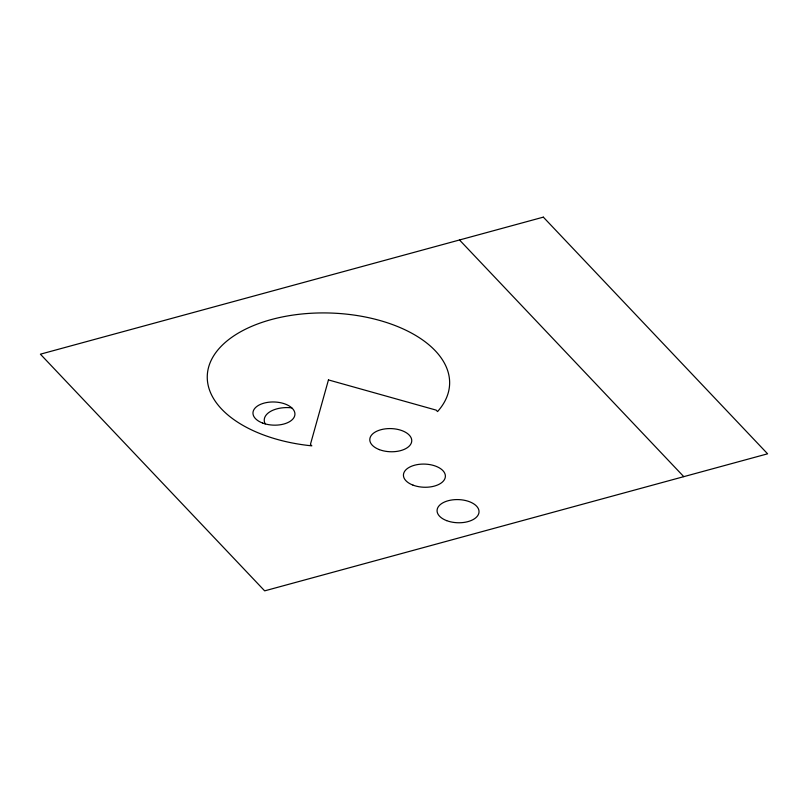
<?xml version="1.0" encoding="UTF-8"?>
<svg xmlns="http://www.w3.org/2000/svg" width="808" height="808" viewBox="0 0 808 808"><rect width="100%" height="100%" fill="white"/><g stroke="black" fill="none" stroke-linecap="round" stroke-linejoin="round"><path stroke-width="1.21" d="M459.51 239.976L683.78 476.649M265.206 423.897A23.775 13.12 1.9 0 1 291.749 407.838M328.452 379.922L310.434 444.39L311.817 445.844A121.23 66.912 1.9 0 1 210.787 361.166A121.23 66.912 1.9 0 1 369.569 317.897A121.23 66.912 1.9 0 1 437.552 411.575L436.169 410.121L328.452 379.922M543.34 217.14L40.4 354.187L264.66 590.86L767.6 453.813L543.34 217.14M262.6 423.049A20.978 11.575 1.9 0 0 294.91 414.615A20.978 11.575 1.9 0 0 264.368 403.041A20.978 11.575 1.9 0 0 262.6 423.049M446.652 520.635A20.978 11.575 1.9 0 0 479.003 512.252A20.978 11.575 1.9 0 0 448.511 500.637A20.978 11.575 1.9 0 0 446.652 520.635M413.019 485.133A20.978 11.575 1.9 0 0 445.359 476.75A20.978 11.575 1.9 0 0 414.878 465.135A20.978 11.575 1.9 0 0 413.019 485.133M379.376 449.632A20.978 11.575 1.9 0 0 411.726 441.249A20.978 11.575 1.9 0 0 381.235 429.634A20.978 11.575 1.9 0 0 379.376 449.632"/></g></svg>
